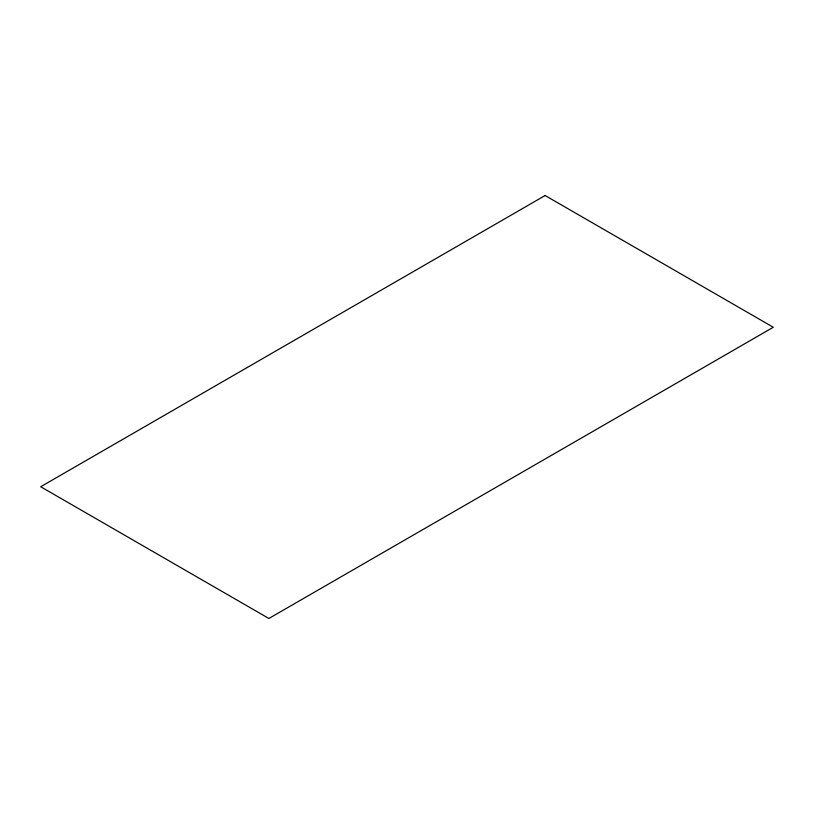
<?xml version="1.0" encoding="UTF-8"?>
<svg xmlns="http://www.w3.org/2000/svg" width="814" height="814" viewBox="0 0 814 814"><rect width="100%" height="100%" fill="white"/><g stroke="black" fill="none" stroke-linecap="round" stroke-linejoin="round"><path stroke-width="1.22" d="M545.115 195.523L40.7 486.741L268.885 618.477L773.3 327.259L545.115 195.523"/></g></svg>
